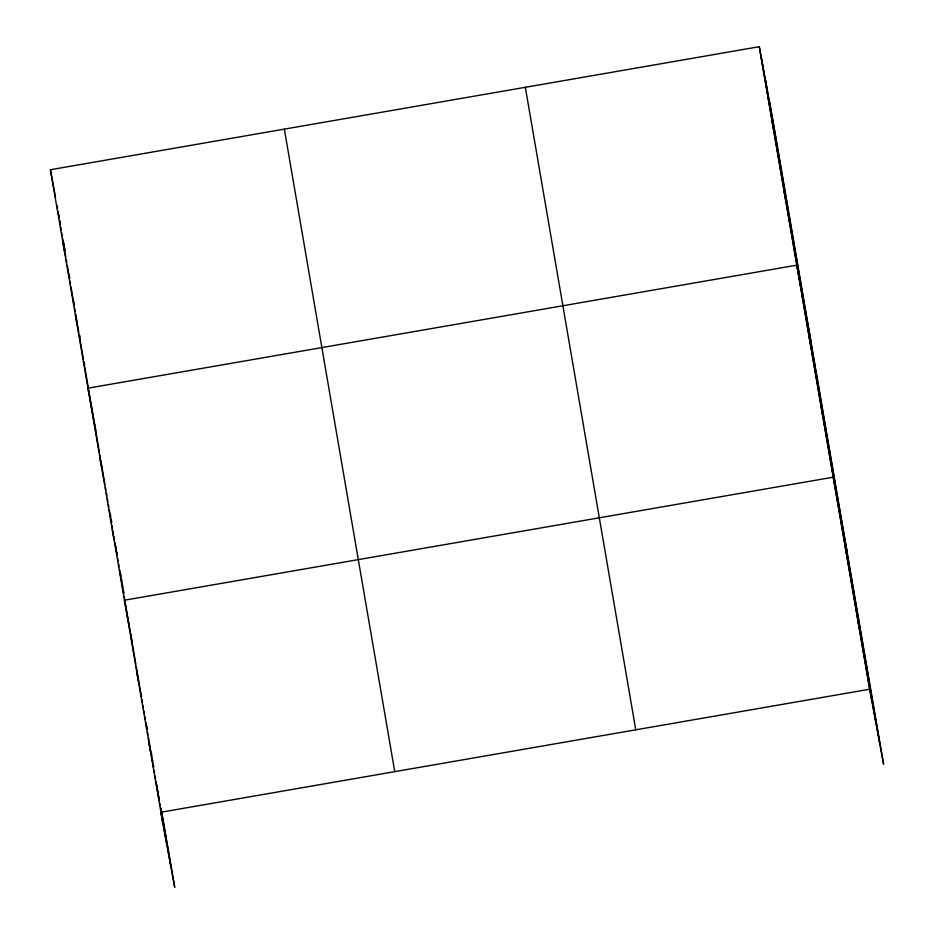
<?xml version="1.0" encoding="UTF-8"?>
<svg xmlns="http://www.w3.org/2000/svg" width="934" height="934" viewBox="0 0 934 934"><rect width="100%" height="100%" fill="white"/><g stroke="black" fill="none" stroke-linecap="round" stroke-linejoin="round"><path stroke-width="1.4" d="M162.691 822.329L50.413 169.731L759.272 46.7L773.177 121.747L883.587 764.269L869.682 689.222L759.272 46.7M869.682 689.222L160.823 812.253L174.728 887.3L161.617 810.969M771.788 119.517L773.656 129.593M784.291 192.334L786.159 202.409M810.724 340.209L796.807 265.163L87.948 388.182L93.785 419.705L88.637 389.712M808.961 335.831L810.817 345.907M821.103 406.512L822.971 416.587M847.161 552.239L833.245 477.192L124.385 600.223L130.223 631.734L129.744 628.909M845.387 547.873L847.255 557.948M857.54 618.553L859.408 628.617M50.413 169.731L55.456 196.957M57.021 205.387L57.523 208.142M58.807 215.053L59.321 217.809M59.834 220.576L60.348 223.331M62.917 242.548L64.785 252.624M75.432 315.365L77.3 325.441M94.042 421.082L94.813 425.227M95.326 427.982L95.84 430.749M100.09 458.863L101.958 468.938M112.243 529.543L114.111 539.618M132.278 642.779L130.48 633.112L135.815 664.249M136.527 670.904L138.395 680.968M148.681 741.573L150.537 751.648M769.207 100.3L879.618 742.834M765.109 78.211L875.52 720.744M761.14 56.776L871.55 699.297M525.34 87.294L635.762 729.828M284.333 129.125L394.743 771.659M63.535 241.894L64.026 244.755M64.516 247.603L65.006 250.464M69.174 274.736L69.665 277.596M73.833 301.869L74.323 304.717M79.483 334.711L79.974 337.559M84.142 361.832L84.632 364.692M110.27 513.887L110.761 516.712M111.239 519.538L111.73 522.363M115.863 546.39L116.341 549.227M116.832 552.052L117.322 554.878M120.474 573.254L120.965 576.08M121.443 578.905L121.934 581.73M122.412 584.567L122.903 587.393M123.393 590.218L123.872 593.043M141.127 693.402L141.606 696.227M146.708 725.916L147.198 728.742M151.32 752.769L151.81 755.606M152.3 758.431L152.779 761.257M153.269 764.082L153.748 766.907M156.912 785.284L157.402 788.109M157.881 790.946L158.371 793.772M158.85 796.597L159.34 799.422M160.8 807.898L170.759 865.865M56.986 205.527L57.476 208.387M57.966 211.236L59.192 218.381M59.683 221.23L60.173 224.09M60.663 226.939L61.154 229.799M61.644 232.659L62.134 235.508M62.625 238.368L64.831 251.223M65.322 254.071L65.812 256.932M66.314 259.78L66.804 262.641M67.295 265.501L68.766 274.059M69.011 275.495L69.501 278.344M69.992 281.204L70.482 284.053M70.972 286.913L74.16 305.476M74.65 308.325L75.14 311.185M75.631 314.046L78.818 332.609M79.308 335.458L83.488 359.73M83.978 362.59L88.146 386.863M94.03 421.117L99.378 452.208M99.856 455.045L100.347 457.87M100.837 460.696L104.958 484.723M105.449 487.548L105.939 490.385M106.418 493.21L106.908 496.036M107.387 498.861L107.877 501.686M108.367 504.512L108.846 507.337M109.336 510.174L111.52 522.888M112.01 525.714L112.489 528.551M112.979 531.376L113.469 534.201M113.948 537.027L114.438 539.852M114.917 542.677L117.112 555.403M117.591 558.228L118.081 561.054M118.571 563.879L119.05 566.716M119.54 569.542L123.662 593.569M124.152 596.394L124.642 599.219M125.121 602.045L129.254 626.084M136.294 667.074L141.396 696.764M141.886 699.589L142.377 702.415M142.855 705.24L143.346 708.065M143.824 710.891L144.315 713.716M144.805 716.553L145.284 719.378M145.774 722.204L146.988 729.267M147.467 732.093L147.957 734.93M148.448 737.755L148.926 740.58M149.417 743.406L149.907 746.231M150.386 749.056L153.55 767.433M154.028 770.258L154.519 773.095M154.997 775.921L155.488 778.746M155.978 781.571L159.13 799.948M159.621 802.773L160.099 805.598M160.59 808.424L166.661 843.764"/></g></svg>
